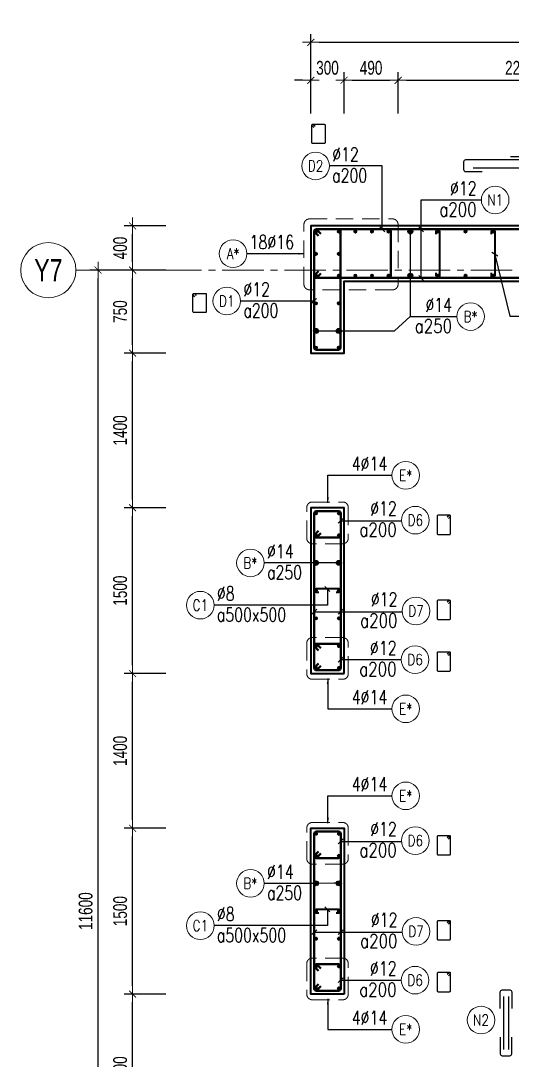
# Model space of a CAD drawing. Header units: millimetres. Extents: x 988833 to 1318015, y -9365 to 47591.
# Drawn here: x 1135475 to 1139925, y 5337 to 14742 of the extents above; entities that cross this region are included whole.
import ezdxf
from ezdxf.enums import TextEntityAlignment as Align

# ---------------------------------------------------------------- set-up
doc = ezdxf.new("R2010")
doc.units = ezdxf.units.MM
doc.header["$MEASUREMENT"] = 0
for name, pattern in [('HIDDEN', [9.525, 6.35, -3.175]), ('HIDDEN2', [4.7625, 3.175, -1.5875]), ('OF_Grid_1$0$CENTER2', [1.125, 0.75, -0.125, 0.125, -0.125])]:
    doc.linetypes.add(name, pattern=pattern)
doc.layers.get('0').update_dxf_attribs({"lineweight": 20})
doc.layers.get('Defpoints').update_dxf_attribs({"color": 151, "lineweight": 9})
doc.layers.add('Hidden', color=9, linetype='HIDDEN')
doc.layers.add('Ligature', color=1, linetype='Continuous')
for name, color, linetype, lineweight in [('KC-LEADER', 153, 'Continuous', 18), ('KC-THEP', 6, 'Continuous', 40), ('NDC_S_DIM', 1, 'Continuous', 15), ('NDC_S_HIDDEN', 8, 'HIDDEN2', 13), ('NDC_S_LEADER', 1, 'Continuous', 15), ('NDC_S_REBAR', 4, 'Continuous', 35), ('NDC_S_STIRRUP', 4, 'Continuous', 40), ('NDC_S_VN TEXT', 7, 'Continuous', 20), ('NDC_S_WALL', 6, 'Continuous', 35), ('OF_Grid_1$0$NDC_S_AXIS', 5, 'OF_Grid_1$0$CENTER2', 13), ('OF_Grid_1$0$NDC_S_SYMBOL', 1, 'Continuous', 15), ('OF_Grid_1$0$NDC_S_TEXT SYMBOL', 7, 'Continuous', 20)]:
    doc.layers.add(name, color=color, linetype=linetype, lineweight=lineweight)
doc.styles.add('NDC_ARIAL', font='arial.ttf', dxfattribs={"width": 0.85})
doc.styles.add('NDC_DIM', font='', dxfattribs={"width": 0.75})
doc.styles.add('NDC_EN TXT', font='romans.shx', dxfattribs={"width": 0.8})
doc.styles.add('OF_Grid_1$0$NDC_ANNO', font='', dxfattribs={"width": 0.8})
doc.styles.get('NDC_DIM').set_extended_font_data('Dotum')
doc.styles.get('OF_Grid_1$0$NDC_ANNO').set_extended_font_data('Dotum')
doc.dimstyles.new('NDC_1-50', dxfattribs={"dimscale": 50, "dimtxt": 2.5, "dimasz": 1, "dimexe": 1.5, "dimexo": 0, "dimgap": 0.8, "dimtad": 1, "dimdec": 0, "dimdsep": 46, "dimtxsty": 'NDC_ARIAL', "dimblk": 'DIMMARK', "dimcen": 49999.938995, "dimdle": 1.5, "dimclrd": 1, "dimclre": 1, "dimclrt": 3, "dimadec": 0, "dimazin": 0, "dimtfac": 1, "dimtdec": 0, "dimtix": 1, "dimtmove": 2, "dimatfit": 3, "dimfxl": 1, "dimarcsym": 0})
doc.dimstyles.new('NDC_dim_30', dxfattribs={"dimscale": 30, "dimtxt": 2.5, "dimasz": 1.5, "dimexe": 1.5, "dimexo": 2.5, "dimgap": 1, "dimtad": 1, "dimdec": 0, "dimzin": 0, "dimdsep": 46, "dimtxsty": 'NDC_DIM', "dimblk": 'DIMMARK', "dimcen": 0.09, "dimdle": 1.2, "dimclrd": 1, "dimclre": 1, "dimclrt": 3, "dimadec": 0, "dimazin": 0, "dimtfac": 1, "dimtdec": 0, "dimtix": 1, "dimtofl": 0, "dimtmove": 0, "dimatfit": 3, "dimfxl": 6, "dimfxlon": 1, "dimtolj": 1, "dimtzin": 0, "dimarcsym": 0})
doc.dimstyles.new('NDC_dim_50', dxfattribs={"dimscale": 50, "dimtxt": 2.5, "dimasz": 1.5, "dimexe": 1.5, "dimexo": 2.5, "dimgap": 1, "dimtad": 1, "dimdec": 0, "dimzin": 0, "dimdsep": 46, "dimtxsty": 'NDC_DIM', "dimblk": 'DIMMARK', "dimcen": 0.09, "dimdle": 1.2, "dimclrd": 1, "dimclre": 1, "dimclrt": 3, "dimadec": 0, "dimazin": 0, "dimtfac": 1, "dimtdec": 0, "dimtix": 1, "dimtofl": 0, "dimtmove": 0, "dimatfit": 3, "dimfxl": 6, "dimfxlon": 1, "dimtolj": 1, "dimtzin": 0, "dimarcsym": 0})

# ---------------------------------------------------------------- blocks, each defined once
blk = doc.blocks.new('THEP')
at = {"layer": 'KC-LEADER', "color": 6}
blk.add_circle((0, 0), 14, dxfattribs=at)
at = {"layer": 'KC-THEP'}
for p, q in [((-14, 0), (14, 0)), ((9.9, 9.9), (-9.9, -9.9)), ((-9.9, 9.9), (9.9, -9.9)), ((0, 14), (0, -14))]:
    blk.add_line(p, q, dxfattribs=at)
blk = doc.blocks.new('A$C7BC65A55')
at = {"layer": 'Ligature'}
for p, q in [((-15.2, 372, 0), (-15.2, 38.5, 0)), ((15.2, 372, 0), (15.2, 38.5, 0))]:
    blk.add_line(p, q, dxfattribs=at)
for points in [[(-36.2, 296.5), (-36.2, 400.9, -0.414214), (-24, 413.1), (24, 413.1, -0.414214), (36.2, 400.9), (36.2, 296.5)], [(-36.2, 116.5), (-36.2, 12.2, 0.414214), (-24, 0), (24, 0, 0.414214), (36.2, 12.2), (36.2, 116.5)]]:
    blk.add_lwpolyline(points, format="xyb", dxfattribs=at)
blk = doc.blocks.new('DIMMARK')
at = {"layer": 'NDC_S_DIM', "color": 1}
blk.add_line((-1.5, 0), (1, 0), dxfattribs=at)
at = {"layer": 'NDC_S_DIM', "color": 2, "const_width": 0.1}
blk.add_lwpolyline([(-0.42, -0.42), (0.42, 0.42)], dxfattribs=at)
blk = doc.blocks.new('*U11')
blk.add_circle((-2.5, 0), 2.5)
at = {"layer": 'NDC_S_VN TEXT', "color": 3, "style": 'NDC_EN TXT', "width": 0.75}
for tag, p in [('DK1', (0.5, 0.85)), ('KC1', (0.5, -2.97))]:
    blk.add_attdef(tag, p, '', height=2.5, dxfattribs=at)
at = {"layer": 'NDC_S_VN TEXT', "color": 7, "style": 'NDC_EN TXT', "width": 0.8}
blk.add_attdef('SH2', text='', height=2, dxfattribs=at).set_placement((-2.5, 0), align=Align.MIDDLE)
blk = doc.blocks.new('*U13')
blk.add_circle((-2.5, 0), 2.5)
at = {"layer": 'NDC_S_VN TEXT', "color": 3, "style": 'NDC_EN TXT', "width": 0.75}
blk.add_attdef('DK1', (0.5, 0.85), '', height=2.5, dxfattribs=at)
at = {"layer": 'NDC_S_VN TEXT', "color": 7, "style": 'NDC_EN TXT', "width": 0.8}
blk.add_attdef('SH2', text='', height=2, dxfattribs=at).set_placement((-2.5, 0), align=Align.MIDDLE)
blk = doc.blocks.new('*U10')
blk.add_circle((2.5, 0), 2.5)
at = {"layer": 'NDC_S_VN TEXT', "color": 3, "style": 'NDC_EN TXT'}
for tag, width, p in [('DK2', 0.75, (-0.85, 0.85)), ('KC2', 0.8, (-0.85, -2.97))]:
    blk.add_attdef(tag, text='', height=2.5, dxfattribs=dict(at, width=width)).set_placement(p, align=Align.RIGHT)
at = {"layer": 'NDC_S_VN TEXT', "color": 7, "style": 'NDC_EN TXT', "width": 0.8}
blk.add_attdef('SH3', text='', height=2, dxfattribs=at).set_placement((2.5, 0), align=Align.MIDDLE)
blk = doc.blocks.new('*U9')
blk.add_circle((2.5, 0), 2.5)
at = {"layer": 'NDC_S_VN TEXT', "color": 3, "style": 'NDC_EN TXT', "width": 0.75}
blk.add_attdef('DK2', text='', height=2.5, dxfattribs=at).set_placement((-0.85, 0.85), align=Align.RIGHT)
at = {"layer": 'NDC_S_VN TEXT', "color": 7, "style": 'NDC_EN TXT', "width": 0.8}
blk.add_attdef('SH3', text='', height=2, dxfattribs=at).set_placement((2.5, 0), align=Align.MIDDLE)
blk = doc.blocks.new('*D782')
at = {"layer": 'Defpoints', "color": 0, "ltscale": 200, "transparency": 16777216}
for p in [(1138402, 14203.4), (1138102, 12885.6), (1138402, 12385.6)]:
    blk.add_point(p, dxfattribs=at)
at = {"layer": 'NDC_S_DIM', "color": 1, "lineweight": -2, "ltscale": 200, "transparency": 16777216}
for p, q in [((1138027, 14203.4), (1137952, 14203.4)), ((1138102, 13903.4), (1138102, 14278.4)), ((1138402, 13903.4), (1138402, 14278.4)), ((1138477, 14203.4), (1138552, 14203.4))]:
    blk.add_line(p, q, dxfattribs=at)
at = {"layer": 'NDC_S_DIM', "color": 1, "lineweight": -2, "ltscale": 200, "transparency": 16777216, "xscale": 75, "yscale": 75, "zscale": 75}
blk.add_blockref('DIMMARK', (1138102, 14203.4), dxfattribs=at)
at = {"layer": 'NDC_S_DIM', "color": 1, "lineweight": -2, "ltscale": 200, "transparency": 16777216, "xscale": 75, "yscale": 75, "zscale": 75, "rotation": 180}
blk.add_blockref('DIMMARK', (1138402, 14203.4), dxfattribs=at)
at = {"layer": 'NDC_S_DIM', "color": 3, "ltscale": 200, "transparency": 16777216, "insert": (1138252, 14315.9), "char_height": 125, "attachment_point": 5, "style": 'NDC_DIM'}
blk.add_mtext('\\A1;300', dxfattribs=at)
blk = doc.blocks.new('*D783')
at = {"layer": 'Defpoints', "color": 0, "ltscale": 200, "transparency": 16777216}
for p in [(1138891.9, 14203.4), (1138402, 12385.6), (1138891.9, 12199.5)]:
    blk.add_point(p, dxfattribs=at)
at = {"layer": 'NDC_S_DIM', "color": 1, "lineweight": -2, "ltscale": 200, "transparency": 16777216}
for p, q in [((1138402, 13903.4), (1138402, 14278.4)), ((1138477, 14203.4), (1138816.9, 14203.4)), ((1138891.9, 13903.4), (1138891.9, 14278.4))]:
    blk.add_line(p, q, dxfattribs=at)
at = {"layer": 'NDC_S_DIM', "color": 1, "lineweight": -2, "ltscale": 200, "transparency": 16777216, "xscale": 75, "yscale": 75, "zscale": 75, "rotation": 180}
blk.add_blockref('DIMMARK', (1138402, 14203.4), dxfattribs=at)
at = {"layer": 'NDC_S_DIM', "color": 1, "lineweight": -2, "ltscale": 200, "transparency": 16777216, "xscale": 75, "yscale": 75, "zscale": 75}
blk.add_blockref('DIMMARK', (1138891.9, 14203.4), dxfattribs=at)
at = {"layer": 'NDC_S_DIM', "color": 3, "ltscale": 200, "transparency": 16777216, "insert": (1138646.9, 14315.9), "char_height": 125, "attachment_point": 5, "style": 'NDC_DIM'}
blk.add_mtext('\\A1;490', dxfattribs=at)
blk = doc.blocks.new('*D784')
at = {"layer": 'Defpoints', "color": 0, "ltscale": 200, "transparency": 16777216}
for p in [(1141102, 14203.4), (1141102, 12385.6), (1138891.9, 12199.5)]:
    blk.add_point(p, dxfattribs=at)
at = {"layer": 'NDC_S_DIM', "color": 1, "lineweight": -2, "ltscale": 200, "transparency": 16777216}
for p, q in [((1138891.9, 13903.4), (1138891.9, 14278.4)), ((1138966.9, 14203.4), (1141027, 14203.4)), ((1141102, 13903.4), (1141102, 14278.4))]:
    blk.add_line(p, q, dxfattribs=at)
at = {"layer": 'NDC_S_DIM', "color": 1, "lineweight": -2, "ltscale": 200, "transparency": 16777216, "xscale": 75, "yscale": 75, "zscale": 75, "rotation": 180}
blk.add_blockref('DIMMARK', (1138891.9, 14203.4), dxfattribs=at)
at = {"layer": 'NDC_S_DIM', "color": 1, "lineweight": -2, "ltscale": 200, "transparency": 16777216, "xscale": 75, "yscale": 75, "zscale": 75}
blk.add_blockref('DIMMARK', (1141102, 14203.4), dxfattribs=at)
at = {"layer": 'NDC_S_DIM', "color": 3, "ltscale": 200, "transparency": 16777216, "insert": (1139996.9, 14315.9), "char_height": 125, "attachment_point": 5, "style": 'NDC_DIM'}
blk.add_mtext('\\A1;2210', dxfattribs=at)
blk = doc.blocks.new('*D798')
at = {"layer": 'Defpoints', "color": 0, "ltscale": 200, "transparency": 16777216}
for p in [(1145201.8, 14547.4), (1145201.8, 13839.7), (1138102, 13744.4)]:
    blk.add_point(p, dxfattribs=at)
at = {"layer": 'NDC_S_DIM', "color": 1, "lineweight": -2, "ltscale": 200, "transparency": 16777216}
for p, q in [((1138102, 14247.4), (1138102, 14622.4)), ((1145201.8, 14247.4), (1145201.8, 14622.4)), ((1138177, 14547.4), (1145126.8, 14547.4))]:
    blk.add_line(p, q, dxfattribs=at)
at = {"layer": 'NDC_S_DIM', "color": 1, "lineweight": -2, "ltscale": 200, "transparency": 16777216, "xscale": 75, "yscale": 75, "zscale": 75, "rotation": 180}
blk.add_blockref('DIMMARK', (1138102, 14547.4), dxfattribs=at)
at = {"layer": 'NDC_S_DIM', "color": 1, "lineweight": -2, "ltscale": 200, "transparency": 16777216, "xscale": 75, "yscale": 75, "zscale": 75}
blk.add_blockref('DIMMARK', (1145201.8, 14547.4), dxfattribs=at)
at = {"layer": 'NDC_S_DIM', "color": 3, "ltscale": 200, "transparency": 16777216, "insert": (1141651.9, 14659.9), "char_height": 125, "attachment_point": 5, "style": 'NDC_DIM'}
blk.add_mtext('\\A1;7100', dxfattribs=at)
blk = doc.blocks.new('*U55')
at = {"layer": 'OF_Grid_1$0$NDC_S_SYMBOL'}
blk.add_line((5, 0), (9, 0), dxfattribs=at)
blk.add_circle((0, 0), 5, dxfattribs=at)
at = {"layer": 'OF_Grid_1$0$NDC_S_TEXT SYMBOL', "color": 7, "style": 'OF_Grid_1$0$NDC_ANNO', "width": 0.8}
blk.add_attdef('GRID', text='', height=4, rotation=270, dxfattribs=at).set_placement((0, 0), align=Align.MIDDLE)
blk = doc.blocks.new('*D799')
at = {"layer": 'Defpoints', "color": 0, "ltscale": 200, "transparency": 16777216}
for p in [(1136487.4, 12885.6), (1138102, 12885.6), (1138402, 12485.6)]:
    blk.add_point(p, dxfattribs=at)
at = {"layer": 'NDC_S_DIM', "color": 1, "lineweight": -2, "ltscale": 200, "transparency": 16777216}
for p, q in [((1136787.4, 12885.6), (1136412.4, 12885.6)), ((1136487.4, 12560.6), (1136487.4, 12810.6)), ((1136787.4, 12485.6), (1136412.4, 12485.6))]:
    blk.add_line(p, q, dxfattribs=at)
at = {"layer": 'NDC_S_DIM', "color": 1, "lineweight": -2, "ltscale": 200, "transparency": 16777216, "xscale": 75, "yscale": 75, "zscale": 75}
for p, rotation in [((1136487.4, 12885.6), 90), ((1136487.4, 12485.6), 270)]:
    blk.add_blockref('DIMMARK', p, dxfattribs=dict(at, rotation=rotation))
at = {"layer": 'NDC_S_DIM', "color": 3, "ltscale": 200, "transparency": 16777216, "insert": (1136374.9, 12685.6), "char_height": 125, "attachment_point": 5, "rotation": 90, "style": 'NDC_DIM'}
blk.add_mtext('\\A1;400', dxfattribs=at)
blk = doc.blocks.new('*D801')
at = {"layer": 'Defpoints', "color": 0, "ltscale": 200, "transparency": 16777216}
for p in [(1136174.8, 12485.6), (1138215.9, 12485.6), (1138216, 885.9)]:
    blk.add_point(p, dxfattribs=at)
at = {"layer": 'NDC_S_DIM', "color": 1, "lineweight": -2, "ltscale": 200, "transparency": 16777216}
for p, q in [((1136474.8, 12485.6), (1136099.8, 12485.6)), ((1136174.8, 960.9), (1136174.8, 12410.6)), ((1136474.8, 885.9), (1136099.8, 885.9))]:
    blk.add_line(p, q, dxfattribs=at)
at = {"layer": 'NDC_S_DIM', "color": 1, "lineweight": -2, "ltscale": 200, "transparency": 16777216, "xscale": 75, "yscale": 75, "zscale": 75}
for p, rotation in [((1136174.8, 12485.6), 90), ((1136174.8, 885.9), 270)]:
    blk.add_blockref('DIMMARK', p, dxfattribs=dict(at, rotation=rotation))
at = {"layer": 'NDC_S_DIM', "color": 3, "ltscale": 200, "transparency": 16777216, "insert": (1136062.3, 6685.7), "char_height": 125, "attachment_point": 5, "rotation": 90, "style": 'NDC_DIM'}
blk.add_mtext('\\A1;11600', dxfattribs=at)
blk = doc.blocks.new('*D825')
at = {"layer": 'Defpoints', "color": 0, "ltscale": 200, "transparency": 16777216}
for p in [(1136487.4, 5935.6), (1138252, 5935.6), (1138252, 4535.6)]:
    blk.add_point(p, dxfattribs=at)
at = {"layer": 'NDC_S_DIM', "color": 1, "lineweight": -2, "ltscale": 200, "transparency": 16777216}
for p, q in [((1136787.4, 5935.6), (1136412.4, 5935.6)), ((1136487.4, 4610.6), (1136487.4, 5860.6)), ((1136787.4, 4535.6), (1136412.4, 4535.6))]:
    blk.add_line(p, q, dxfattribs=at)
at = {"layer": 'NDC_S_DIM', "color": 1, "lineweight": -2, "ltscale": 200, "transparency": 16777216, "xscale": 75, "yscale": 75, "zscale": 75}
for p, rotation in [((1136487.4, 5935.6), 90), ((1136487.4, 4535.6), 270)]:
    blk.add_blockref('DIMMARK', p, dxfattribs=dict(at, rotation=rotation))
at = {"layer": 'NDC_S_DIM', "color": 3, "ltscale": 200, "transparency": 16777216, "insert": (1136374.9, 5235.6), "char_height": 125, "attachment_point": 5, "rotation": 90, "style": 'NDC_DIM'}
blk.add_mtext('\\A1;1400', dxfattribs=at)
blk = doc.blocks.new('*D826')
at = {"layer": 'Defpoints', "color": 0, "ltscale": 200, "transparency": 16777216}
for p in [(1136487.4, 7435.6), (1138252, 7435.6), (1138252, 5935.6)]:
    blk.add_point(p, dxfattribs=at)
at = {"layer": 'NDC_S_DIM', "color": 1, "lineweight": -2, "ltscale": 200, "transparency": 16777216}
for p, q in [((1136787.4, 7435.6), (1136412.4, 7435.6)), ((1136487.4, 6010.6), (1136487.4, 7360.6)), ((1136787.4, 5935.6), (1136412.4, 5935.6))]:
    blk.add_line(p, q, dxfattribs=at)
at = {"layer": 'NDC_S_DIM', "color": 1, "lineweight": -2, "ltscale": 200, "transparency": 16777216, "xscale": 75, "yscale": 75, "zscale": 75}
for p, rotation in [((1136487.4, 7435.6), 90), ((1136487.4, 5935.6), 270)]:
    blk.add_blockref('DIMMARK', p, dxfattribs=dict(at, rotation=rotation))
at = {"layer": 'NDC_S_DIM', "color": 3, "ltscale": 200, "transparency": 16777216, "insert": (1136374.9, 6685.6), "char_height": 125, "attachment_point": 5, "rotation": 90, "style": 'NDC_DIM'}
blk.add_mtext('\\A1;1500', dxfattribs=at)
blk = doc.blocks.new('*D827')
at = {"layer": 'Defpoints', "color": 0, "ltscale": 200, "transparency": 16777216}
for p in [(1136487.4, 8835.6), (1138252, 8835.6), (1138252, 7435.6)]:
    blk.add_point(p, dxfattribs=at)
at = {"layer": 'NDC_S_DIM', "color": 1, "lineweight": -2, "ltscale": 200, "transparency": 16777216}
for p, q in [((1136787.4, 8835.6), (1136412.4, 8835.6)), ((1136487.4, 7510.6), (1136487.4, 8760.6)), ((1136787.4, 7435.6), (1136412.4, 7435.6))]:
    blk.add_line(p, q, dxfattribs=at)
at = {"layer": 'NDC_S_DIM', "color": 1, "lineweight": -2, "ltscale": 200, "transparency": 16777216, "xscale": 75, "yscale": 75, "zscale": 75}
for p, rotation in [((1136487.4, 8835.6), 90), ((1136487.4, 7435.6), 270)]:
    blk.add_blockref('DIMMARK', p, dxfattribs=dict(at, rotation=rotation))
at = {"layer": 'NDC_S_DIM', "color": 3, "ltscale": 200, "transparency": 16777216, "insert": (1136374.9, 8135.6), "char_height": 125, "attachment_point": 5, "rotation": 90, "style": 'NDC_DIM'}
blk.add_mtext('\\A1;1400', dxfattribs=at)
blk = doc.blocks.new('*D828')
at = {"layer": 'Defpoints', "color": 0, "ltscale": 200, "transparency": 16777216}
for p in [(1136487.4, 10335.6), (1138252, 10335.6), (1138252, 8835.6)]:
    blk.add_point(p, dxfattribs=at)
at = {"layer": 'NDC_S_DIM', "color": 1, "lineweight": -2, "ltscale": 200, "transparency": 16777216}
for p, q in [((1136787.4, 10335.6), (1136412.4, 10335.6)), ((1136487.4, 8910.6), (1136487.4, 10260.6)), ((1136787.4, 8835.6), (1136412.4, 8835.6))]:
    blk.add_line(p, q, dxfattribs=at)
at = {"layer": 'NDC_S_DIM', "color": 1, "lineweight": -2, "ltscale": 200, "transparency": 16777216, "xscale": 75, "yscale": 75, "zscale": 75}
for p, rotation in [((1136487.4, 10335.6), 90), ((1136487.4, 8835.6), 270)]:
    blk.add_blockref('DIMMARK', p, dxfattribs=dict(at, rotation=rotation))
at = {"layer": 'NDC_S_DIM', "color": 3, "ltscale": 200, "transparency": 16777216, "insert": (1136374.9, 9585.6), "char_height": 125, "attachment_point": 5, "rotation": 90, "style": 'NDC_DIM'}
blk.add_mtext('\\A1;1500', dxfattribs=at)
blk = doc.blocks.new('*D829')
at = {"layer": 'Defpoints', "color": 0, "ltscale": 200, "transparency": 16777216}
for p in [(1136487.4, 11735.6), (1138252, 11735.6), (1138252, 10335.6)]:
    blk.add_point(p, dxfattribs=at)
at = {"layer": 'NDC_S_DIM', "color": 1, "lineweight": -2, "ltscale": 200, "transparency": 16777216}
for p, q in [((1136787.4, 11735.6), (1136412.4, 11735.6)), ((1136487.4, 10410.6), (1136487.4, 11660.6)), ((1136787.4, 10335.6), (1136412.4, 10335.6))]:
    blk.add_line(p, q, dxfattribs=at)
at = {"layer": 'NDC_S_DIM', "color": 1, "lineweight": -2, "ltscale": 200, "transparency": 16777216, "xscale": 75, "yscale": 75, "zscale": 75}
for p, rotation in [((1136487.4, 11735.6), 90), ((1136487.4, 10335.6), 270)]:
    blk.add_blockref('DIMMARK', p, dxfattribs=dict(at, rotation=rotation))
at = {"layer": 'NDC_S_DIM', "color": 3, "ltscale": 200, "transparency": 16777216, "insert": (1136374.9, 11035.6), "char_height": 125, "attachment_point": 5, "rotation": 90, "style": 'NDC_DIM'}
blk.add_mtext('\\A1;1400', dxfattribs=at)
blk = doc.blocks.new('*D830')
at = {"layer": 'Defpoints', "color": 0, "ltscale": 200, "transparency": 16777216}
for p in [(1136487.4, 12485.6), (1138215.9, 12485.6), (1138252, 11735.6)]:
    blk.add_point(p, dxfattribs=at)
at = {"layer": 'NDC_S_DIM', "color": 1, "lineweight": -2, "ltscale": 200, "transparency": 16777216}
for p, q in [((1136787.4, 12485.6), (1136412.4, 12485.6)), ((1136487.4, 11810.6), (1136487.4, 12410.6)), ((1136787.4, 11735.6), (1136412.4, 11735.6))]:
    blk.add_line(p, q, dxfattribs=at)
at = {"layer": 'NDC_S_DIM', "color": 1, "lineweight": -2, "ltscale": 200, "transparency": 16777216, "xscale": 75, "yscale": 75, "zscale": 75}
for p, rotation in [((1136487.4, 12485.6), 90), ((1136487.4, 11735.6), 270)]:
    blk.add_blockref('DIMMARK', p, dxfattribs=dict(at, rotation=rotation))
at = {"layer": 'NDC_S_DIM', "color": 3, "ltscale": 200, "transparency": 16777216, "insert": (1136374.9, 12110.6), "char_height": 125, "attachment_point": 5, "rotation": 90, "style": 'NDC_DIM'}
blk.add_mtext('\\A1;750', dxfattribs=at)

msp = doc.modelspace()

# ---------------------------------------------------------------- linework, layer by layer
msp.add_circle((1139642.9, 5700), 125)
at = {"layer": 'Ligature'}
for points in [[(1138128, 13775.5), (1138112, 13791.4, -0.668179), (1138117.8, 13805.4), (1138222.4, 13805.4, -0.414214), (1138230.6, 13797.2), (1138230.6, 13640.1, -0.414214), (1138222.4, 13631.9), (1138117.8, 13631.9, -0.414214), (1138109.7, 13640.1), (1138109.7, 13797.2, -0.668179), (1138123.6, 13803), (1138139.6, 13787)], [(1137052.4, 12245.4), (1137036.4, 12261.4, -0.668179), (1137042.2, 12275.3), (1137146.8, 12275.3, -0.414214), (1137155, 12267.1), (1137155, 12110, -0.414214), (1137146.8, 12101.9), (1137042.2, 12101.9, -0.414214), (1137034, 12110), (1137034, 12267.1, -0.668179), (1137047.9, 12272.9), (1137063.9, 12257)], [(1139348.1, 10237.8), (1139364, 10253.8, 0.668179), (1139358.3, 10267.7), (1139253.6, 10267.7, 0.414214), (1139245.5, 10259.6), (1139245.5, 10102.4, 0.414214), (1139253.6, 10094.3), (1139358.3, 10094.3, 0.414214), (1139366.4, 10102.4), (1139366.4, 10259.6, 0.668179), (1139352.5, 10265.3), (1139336.5, 10249.4)], [(1139348, 9468.7), (1139364, 9484.6, 0.668179), (1139358.2, 9498.6), (1139253.6, 9498.6, 0.414214), (1139245.4, 9490.4), (1139245.4, 9333.3, 0.414214), (1139253.6, 9325.1), (1139358.2, 9325.1, 0.414214), (1139366.4, 9333.3), (1139366.4, 9490.4, 0.668179), (1139352.5, 9496.2), (1139336.5, 9480.2)], [(1139348, 9000.1), (1139364, 9016.1, 0.668179), (1139358.2, 9030), (1139253.6, 9030, 0.414214), (1139245.4, 9021.8), (1139245.4, 8864.7, 0.414214), (1139253.6, 8856.6), (1139358.2, 8856.6, 0.414214), (1139366.4, 8864.7), (1139366.4, 9021.8, 0.668179), (1139352.5, 9027.6), (1139336.5, 9011.6)], [(1139348.1, 7337.8), (1139364, 7353.8, 0.668179), (1139358.3, 7367.7), (1139253.6, 7367.7, 0.414214), (1139245.5, 7359.6), (1139245.5, 7202.4, 0.414214), (1139253.6, 7194.3), (1139358.3, 7194.3, 0.414214), (1139366.4, 7202.4), (1139366.4, 7359.6, 0.668179), (1139352.5, 7365.3), (1139336.5, 7349.4)], [(1139348, 6568.7), (1139364, 6584.6, 0.668179), (1139358.2, 6598.6), (1139253.6, 6598.6, 0.414214), (1139245.4, 6590.4), (1139245.4, 6433.3, 0.414214), (1139253.6, 6425.1), (1139358.2, 6425.1, 0.414214), (1139366.4, 6433.3), (1139366.4, 6590.4, 0.668179), (1139352.5, 6596.2), (1139336.5, 6580.2)], [(1139348, 6100.1), (1139364, 6116.1, 0.668179), (1139358.2, 6130), (1139253.6, 6130, 0.414214), (1139245.4, 6121.8), (1139245.4, 5964.7, 0.414214), (1139253.6, 5956.6), (1139358.2, 5956.6, 0.414214), (1139366.4, 5964.7), (1139366.4, 6121.8, 0.668179), (1139352.5, 6127.6), (1139336.5, 6111.6)]]:
    msp.add_lwpolyline(points, format="xyb", dxfattribs=at)
at = {"layer": 'Ligature', "elevation": 0}
for points in [[(1140013.8, 13482.5), (1139502.1, 13482.5, 0.414214), (1139484.5, 13464.9), (1139484.5, 13395.7, 0.414214), (1139502.1, 13378.1), (1139652.3, 13378.1)], [(1139910.2, 13512.5), (1140060.4, 13512.5, -0.414214), (1140078, 13494.9), (1140078, 13425.8, -0.414214), (1140060.4, 13408.2), (1139572.2, 13408.2)]]:
    msp.add_lwpolyline(points, format="xyb", dxfattribs=at)
at = {"layer": 'NDC_S_HIDDEN', "ltscale": 50}
for points in [[(1138088.9, 12949), (1138841.1, 12949, -0.414214), (1138891.1, 12899), (1138891.1, 12357.7, -0.414214), (1138841.1, 12307.7), (1138088.9, 12307.7, -0.414214), (1138038.9, 12357.7), (1138038.9, 12899, -0.414214)], [(1138114.4, 10387.7), (1138390.2, 10387.7, -0.414214), (1138440.2, 10337.7), (1138440.2, 10060.1, -0.414214), (1138390.2, 10010.1), (1138114.4, 10010.1, -0.414214), (1138064.4, 10060.1), (1138064.4, 10337.7, -0.414214)], [(1138114.4, 8783.5), (1138390.2, 8783.5, 0.414214), (1138440.2, 8833.5), (1138440.2, 9111.1, 0.414214), (1138390.2, 9161.1), (1138114.4, 9161.1, 0.414214), (1138064.4, 9111.1), (1138064.4, 8833.5, 0.414214)], [(1138114.4, 7487.7), (1138390.2, 7487.7, -0.414214), (1138440.2, 7437.7), (1138440.2, 7160.1, -0.414214), (1138390.2, 7110.1), (1138114.4, 7110.1, -0.414214), (1138064.4, 7160.1), (1138064.4, 7437.7, -0.414214)], [(1138114.4, 5883.5), (1138390.2, 5883.5, 0.414214), (1138440.2, 5933.5), (1138440.2, 6211.1, 0.414214), (1138390.2, 6261.1), (1138114.4, 6261.1, 0.414214), (1138064.4, 6211.1), (1138064.4, 5933.5, 0.414214)]]:
    msp.add_lwpolyline(points, format="xyb", close=True, dxfattribs=at)
at = {"layer": 'NDC_S_REBAR'}
for points in [[(1139236.9, 12810.6), (1139236.9, 12835.6, -1), (1139266.9, 12835.6), (1139266.9, 12435.6, -1), (1139236.9, 12435.6), (1139236.9, 12460.6)], [(1139736.9, 12810.6), (1139736.9, 12835.6, -1), (1139766.9, 12835.6), (1139766.9, 12435.6, -1), (1139736.9, 12435.6), (1139736.9, 12460.6)], [(1138330.5, 9570.6), (1138355.5, 9570.6, 1), (1138355.5, 9600.6), (1138148.5, 9600.6, 1), (1138148.5, 9570.6), (1138173.5, 9570.6)], [(1138330.5, 6670.6), (1138355.5, 6670.6, 1), (1138355.5, 6700.6), (1138148.5, 6700.6, 1), (1138148.5, 6670.6), (1138173.5, 6670.6)]]:
    msp.add_lwpolyline(points, format="xyb", dxfattribs=at)
at = {"layer": 'NDC_S_STIRRUP'}
for points in [[(1142908.9, 12455.6), (1142948.9, 12415.6, 0.414214), (1142968.9, 12435.6), (1142968.9, 12835.6, 0.414214), (1142948.9, 12855.6), (1138151.2, 12855.6, 0.414214), (1138131.2, 12835.6), (1138131.2, 12435.6, 0.414214), (1138151.2, 12415.6), (1142948.9, 12415.6, 0.414214), (1142968.9, 12435.6), (1142928.9, 12475.6)], [(1138191.2, 12455.6), (1138151.2, 12415.6, -0.414214), (1138131.2, 12435.6), (1138131.2, 12835.6, -0.414214), (1138151.2, 12855.6), (1138804.7, 12855.6, -0.414214), (1138824.7, 12835.6), (1138824.7, 12435.6, -0.414214), (1138804.7, 12415.6), (1138151.2, 12415.6, -0.414214), (1138131.2, 12435.6), (1138171.2, 12475.6)], [(1138171.2, 12795.6), (1138131.2, 12835.6, -0.414214), (1138151.2, 12855.6), (1138351.2, 12855.6, -0.414214), (1138371.2, 12835.6), (1138371.2, 11785.6, -0.414214), (1138351.2, 11765.6), (1138151.2, 11765.6, -0.414214), (1138131.2, 11785.6), (1138131.2, 12835.6, -0.414214), (1138151.2, 12855.6), (1138191.2, 12815.6)], [(1138172, 8925.6), (1138132, 8885.6, 0.414214), (1138152, 8865.6), (1138352, 8865.6, 0.414214), (1138372, 8885.6), (1138372, 10285.6, 0.414214), (1138352, 10305.6), (1138152, 10305.6, 0.414214), (1138132, 10285.6), (1138132, 8885.6, 0.414214), (1138152, 8865.6), (1138192, 8905.6)], [(1138172, 10126.1), (1138132, 10086.1, 0.414214), (1138152, 10066.1), (1138352, 10066.1, 0.414214), (1138372, 10086.1), (1138372, 10285.6, 0.414214), (1138352, 10305.6), (1138152, 10305.6, 0.414214), (1138132, 10285.6), (1138132, 10086.1, 0.414214), (1138152, 10066.1), (1138192, 10106.1)], [(1138172, 9045.1), (1138132, 9085.1, -0.414214), (1138152, 9105.1), (1138352, 9105.1, -0.414214), (1138372, 9085.1), (1138372, 8885.6, -0.414214), (1138352, 8865.6), (1138152, 8865.6, -0.414214), (1138132, 8885.6), (1138132, 9085.1, -0.414214), (1138152, 9105.1), (1138192, 9065.1)], [(1138172, 6025.6), (1138132, 5985.6, 0.414214), (1138152, 5965.6), (1138352, 5965.6, 0.414214), (1138372, 5985.6), (1138372, 7385.6, 0.414214), (1138352, 7405.6), (1138152, 7405.6, 0.414214), (1138132, 7385.6), (1138132, 5985.6, 0.414214), (1138152, 5965.6), (1138192, 6005.6)], [(1138172, 7226.1), (1138132, 7186.1, 0.414214), (1138152, 7166.1), (1138352, 7166.1, 0.414214), (1138372, 7186.1), (1138372, 7385.6, 0.414214), (1138352, 7405.6), (1138152, 7405.6, 0.414214), (1138132, 7385.6), (1138132, 7186.1, 0.414214), (1138152, 7166.1), (1138192, 7206.1)], [(1138172, 6145.1), (1138132, 6185.1, -0.414214), (1138152, 6205.1), (1138352, 6205.1, -0.414214), (1138372, 6185.1), (1138372, 5985.6, -0.414214), (1138352, 5965.6), (1138152, 5965.6, -0.414214), (1138132, 5985.6), (1138132, 6185.1, -0.414214), (1138152, 6205.1), (1138192, 6165.1)]]:
    msp.add_lwpolyline(points, format="xyb", dxfattribs=at)
at = {"layer": 'NDC_S_WALL'}
for points in [[(1144502, 3485.6), (1144502, 12885.6), (1144102, 12885.6), (1144102, 12385.6), (1144202, 12385.6), (1144202, 10185.6), (1141402, 10185.6), (1141402, 12385.6), (1142999.7, 12385.6), (1142999.7, 12885.6), (1138102, 12885.6), (1138102, 11735.6), (1138402, 11735.6), (1138402, 12385.6), (1141102, 12385.6), (1141102, 985.6)], [(1138402, 8835.6), (1138402, 10335.6), (1138402, 10335.6), (1138102, 10335.6), (1138102, 8835.6), (1138402, 8835.6)], [(1138402, 5935.6), (1138102, 5935.6), (1138102, 7435.6), (1138102, 7435.6), (1138402, 7435.6), (1138402, 7435.6), (1138402, 5935.6)]]:
    msp.add_lwpolyline(points, dxfattribs=at)
at = {"layer": 'OF_Grid_1$0$NDC_S_AXIS', "ltscale": 500}
msp.add_line((1136174.8, 12485.6), (1152025.2, 12485.6), dxfattribs=at)

# ---------------------------------------------------------------- block references
at = {"layer": 'Hidden', "xscale": 1.44, "yscale": 1.44, "zscale": 1.44}
msp.add_blockref('A$C7BC65A55', (1139868, 5377.7, 0), dxfattribs=at)
at = {"layer": 'KC-THEP'}
for p, rotation in [((1138147.7, 12835.6), 189.6685644363809), ((1138354.7, 12632.9), 9.66856443638095), ((1138354.7, 12435.6), 9.66856443638095), ((1138504.7, 12435.6), 9.66856443638095), ((1138654.7, 12435.6), 9.66856443638095), ((1138804.7, 12435.6), 9.66856443638095), ((1139001.9, 12435.6), 9.66856443638095), ((1139251.9, 12435.6), 9.66856443638095), ((1139501.9, 12435.6), 9.66856443638095), ((1139751.9, 12435.6), 9.66856443638095), ((1138354.7, 12185.6), 9.66856443638095), ((1138354.7, 11935.6), 9.66856443638095), ((1138354.7, 11784.3), 9.66856443638095), ((1138148.5, 10285.6), 189.6685644363809), ((1138355.5, 10085.6), 9.668564436380926), ((1138148.5, 9835.6), 189.6685644363809), ((1138148.5, 9585.6), 189.6685644363809), ((1138148.5, 9335.6), 189.6685644363809), ((1138148.5, 9085.6), 189.6685644363809), ((1138355.5, 8885.6), 9.668564436380946), ((1138148.5, 7385.6), 189.6685644363809), ((1138355.5, 7185.6), 9.668564436380926), ((1138148.5, 6935.6), 189.6685644363809), ((1138148.5, 6685.6), 189.6685644363809), ((1138148.5, 6435.6), 189.6685644363809), ((1138148.5, 6185.6), 189.6685644363809), ((1138355.5, 5985.6), 9.668564436380946)]:
    msp.add_blockref('THEP', p, dxfattribs=dict(at, rotation=rotation))
at = {"layer": 'KC-THEP', "xscale": -1}
for p, rotation in [((1138354.7, 12835.6), 170.331435563619), ((1138504.7, 12835.6), 170.331435563619), ((1138654.7, 12835.6), 170.331435563619), ((1138804.7, 12835.6), 170.331435563619), ((1139001.9, 12835.6), 170.331435563619), ((1139251.9, 12835.6), 170.331435563619), ((1139501.9, 12835.6), 170.331435563619), ((1139751.9, 12835.6), 170.331435563619), ((1138147.7, 12632.9), 350.3314355636191), ((1138147.7, 12435.6), 350.3314355636191), ((1138147.7, 12185.6), 350.3314355636191), ((1138147.7, 11935.6), 350.3314355636191), ((1138147.7, 11784.3), 350.3314355636191), ((1138355.5, 10285.6), 170.331435563619), ((1138148.5, 10085.6), 350.3314355636191), ((1138355.5, 9835.6), 170.331435563619), ((1138355.5, 9585.6), 170.331435563619), ((1138355.5, 9335.6), 170.331435563619), ((1138355.5, 9085.6), 170.331435563619), ((1138148.5, 8885.6), 350.3314355636191), ((1138355.5, 7385.6), 170.331435563619), ((1138148.5, 7185.6), 350.3314355636191), ((1138355.5, 6935.6), 170.331435563619), ((1138355.5, 6685.6), 170.331435563619), ((1138355.5, 6435.6), 170.331435563619), ((1138355.5, 6185.6), 170.331435563619), ((1138148.5, 5985.6), 350.3314355636191)]:
    msp.add_blockref('THEP', p, dxfattribs=dict(at, rotation=rotation))
at = {"layer": 'NDC_S_VN TEXT', "xscale": 50, "yscale": 50, "zscale": 50}
for name, p, values in [('*U11', (1138269.3, 13428.8), {'SH2': 'D2', 'DK1': '%%C12', 'KC1': 'a200'}), ('*U10', (1139645.2, 13120.9), {'SH3': 'N1', 'DK2': '%%C12', 'KC2': 'a200'}), ('*U13', (1137522.2, 12634.5), {'SH2': 'A*', 'DK1': '18%%C16'}), ('*U11', (1137465.3, 12206.4), {'SH2': 'D1', 'DK1': '%%C12', 'KC1': 'a200'}), ('*U10', (1139422.5, 12065.9), {'SH3': 'B*', 'DK2': '%%C14', 'KC2': 'a250'}), ('*U9', (1138835.9, 10629.1), {'SH3': 'E*', 'DK2': '4%%C14'}), ('*U10', (1138922.2, 10223.5), {'SH3': 'D6', 'DK2': '%%c12', 'KC2': 'a200'}), ('*U11', (1137679.6, 9836.8), {'SH2': 'B*', 'DK1': '%%C14', 'KC1': 'a250'}), ('*U11', (1137225.6, 9454.3), {'SH2': 'C1', 'DK1': '%%c8', 'KC1': 'a500x500'}), ('*U10', (1138928.7, 9401.8), {'SH3': 'D7', 'DK2': '%%c12', 'KC2': 'a200'}), ('*U10', (1138920.3, 8961.1), {'SH3': 'D6', 'DK2': '%%c12', 'KC2': 'a200'}), ('*U9', (1138835.9, 8516.1), {'SH3': 'E*', 'DK2': '4%%C14'}), ('*U9', (1138835.9, 7729.1), {'SH3': 'E*', 'DK2': '4%%C14'}), ('*U10', (1138922.2, 7323.5), {'SH3': 'D6', 'DK2': '%%c12', 'KC2': 'a200'}), ('*U11', (1137679.6, 6936.8), {'SH2': 'B*', 'DK1': '%%C14', 'KC1': 'a250'}), ('*U11', (1137225.6, 6554.3), {'SH2': 'C1', 'DK1': '%%c8', 'KC1': 'a500x500'}), ('*U10', (1138928.7, 6501.8), {'SH3': 'D7', 'DK2': '%%c12', 'KC2': 'a200'}), ('*U10', (1138920.3, 6061.1), {'SH3': 'D6', 'DK2': '%%c12', 'KC2': 'a200'}), ('*U9', (1138835.9, 5616.1), {'SH3': 'E*', 'DK2': '4%%C14'})]:
    msp.add_blockref(name, p, dxfattribs=at).add_auto_attribs(values)
at = {"layer": 'OF_Grid_1$0$NDC_S_AXIS'}
ref = msp.add_blockref('*U55', (1135724.8, 12485.6), dxfattribs=dict(at, xscale=50, yscale=50, zscale=50))
ref.add_attrib('GRID', 'Y7', dxfattribs={"layer": 'OF_Grid_1$0$NDC_S_TEXT SYMBOL', "color": 7, "height": 200, "style": 'OF_Grid_1$0$NDC_ANNO', "width": 0.8}).set_placement((1135724.8, 12485.6), align=Align.MIDDLE)

# ---------------------------------------------------------------- texts
at = {"layer": 'NDC_S_VN TEXT', "color": 7, "style": 'NDC_EN TXT', "width": 0.8}
msp.add_attdef('N2', text='3', height=100, dxfattribs=at).set_placement((1139642.9, 5700), align=Align.MIDDLE)

# ---------------------------------------------------------------- dimensions: what is measured, and where the dimension line sits
at = {"layer": 'NDC_S_DIM', "ltscale": 200}
for base, p1, p2, picture, middle in [((1145201.8, 14547.4), (1138102, 13744.4), (1145201.8, 13839.7), '*D798', (1141651.9, 14659.9)), ((1138402, 14203.4), (1138102, 12885.6), (1138402, 12385.6), '*D782', (1138252, 14315.9)), ((1138891.9, 14203.4), (1138402, 12385.6), (1138891.9, 12199.5), '*D783', (1138646.9, 14315.9)), ((1141102, 14203.4), (1138891.9, 12199.5), (1141102, 12385.6), '*D784', (1139996.9, 14315.9))]:
    dim = msp.add_linear_dim(base=base, p1=p1, p2=p2, dimstyle='NDC_dim_50', override={"dimtmove": 1}, dxfattribs=at)
    dim.commit()
    dim.dimension.update_dxf_attribs({"geometry": picture, "text_midpoint": middle})
dim = msp.add_linear_dim(base=(1136487.4, 12885.6), p1=(1138402, 12485.6), p2=(1138102, 12885.6), angle=90, dimstyle='NDC_dim_50', override={"dimtmove": 1}, dxfattribs=at)
dim.commit()
dim.dimension.update_dxf_attribs({"geometry": '*D799', "text_midpoint": (1136487.4, 12685.6), "dimtype": 160})
for base, p1, p2, picture, middle in [((1136174.8, 12485.6), (1138216, 885.9), (1138215.9, 12485.6), '*D801', (1136062.3, 6685.7)), ((1136487.4, 12485.6), (1138252, 11735.6), (1138215.9, 12485.6), '*D830', (1136374.9, 12110.6)), ((1136487.4, 11735.6), (1138252, 10335.6), (1138252, 11735.6), '*D829', (1136374.9, 11035.6)), ((1136487.4, 10335.6), (1138252, 8835.6), (1138252, 10335.6), '*D828', (1136374.9, 9585.6)), ((1136487.4, 8835.6), (1138252, 7435.6), (1138252, 8835.6), '*D827', (1136374.9, 8135.6)), ((1136487.4, 7435.6), (1138252, 5935.6), (1138252, 7435.6), '*D826', (1136374.9, 6685.6)), ((1136487.4, 5935.6), (1138252, 4535.6), (1138252, 5935.6), '*D825', (1136374.9, 5235.6))]:
    dim = msp.add_linear_dim(base=base, p1=p1, p2=p2, angle=90, dimstyle='NDC_dim_50', override={"dimtmove": 1}, dxfattribs=at)
    dim.commit()
    dim.dimension.update_dxf_attribs({"geometry": picture, "text_midpoint": middle})

# ---------------------------------------------------------------- leaders
at = {"layer": 'NDC_S_LEADER'}
for points, dimstyle, override in [([(1138747.7, 12855.6), (1138747.7, 13428.8), (1138269.3, 13428.8)], 'NDC_dim_30', {"dimtad": 0, "dimldrblk": 'Oblique'}), ([(1139100.4, 12415.6), (1139100.4, 13120.7), (1139645.2, 13120.7)], 'NDC_dim_30', {"dimtad": 0, "dimldrblk": 'Oblique'}), ([(1139100.4, 12855.6), (1139100.4, 13120.7), (1139645.2, 13120.7)], 'NDC_dim_30', {"dimtad": 0, "dimldrblk": 'Oblique'}), ([(1139001.9, 12835.6), (1139001.9, 12065.7), (1139422.5, 12065.7)], 'NDC_dim_30', {"dimgap": 1, "dimtad": 0, "dimldrblk": 'Origin'}), ([(1139766.9, 12627.5), (1139904.5, 12070.6), (1140640.5, 12070.6)], 'NDC_dim_30', {"dimtad": 0, "dimldrblk": 'Oblique'}), ([(1139001.9, 12435.6), (1139001.9, 12065.7), (1139422.5, 12065.7)], 'NDC_dim_30', {"dimgap": 1, "dimtad": 0, "dimldrblk": 'Origin'}), ([(1138131.2, 12206.4), (1137463.2, 12206.4)], 'NDC_dim_30', {"dimtad": 0, "dimldrblk": 'Oblique'}), ([(1138147.7, 11935.6), (1138859.1, 11935.6), (1139001.9, 12065.7)], 'NDC_dim_30', {"dimtad": 0, "dimldrblk": 'Origin'}), ([(1138354.7, 11935.6), (1138859.1, 11935.6), (1139001.9, 12065.7)], 'NDC_dim_30', {"dimtad": 0, "dimldrblk": 'Origin'}), ([(1138256.6, 10380.3), (1138256.6, 10629.1), (1138838.2, 10629.1)], 'NDC_1-50', {"dimgap": 0.8, "dimtad": 0}), ([(1138372, 10217.2), (1138922.4, 10217.2)], 'NDC_dim_30', {"dimtad": 0, "dimldrblk": 'Oblique'}), ([(1138355.8, 9837.3), (1137679.6, 9836.8)], 'NDC_dim_30', {"dimtad": 0, "dimldrblk": 'Origin'}), ([(1138148.3, 9837.1), (1137679.6, 9836.8)], 'NDC_dim_30', {"dimtad": 0, "dimldrblk": 'Origin'}), ([(1138252, 9600.6), (1138252, 9454.6), (1137225.6, 9454.4)], 'NDC_dim_30', {"dimtad": 0, "dimldrblk": 'Oblique'}), ([(1138132, 9395.4), (1138928.9, 9395.4)], 'NDC_dim_30', {"dimtad": 0, "dimldrblk": 'Oblique'}), ([(1138372, 9395.4), (1138928.9, 9395.4)], 'NDC_dim_30', {"dimtad": 0, "dimldrblk": 'Oblique'}), ([(1138372, 8961.1), (1138922.3, 8961.1)], 'NDC_dim_30', {"dimtad": 0, "dimldrblk": 'Oblique'}), ([(1138254.1, 8792.1), (1138254.1, 8516.1), (1138835.7, 8516.1)], 'NDC_1-50', {"dimgap": 0.8, "dimtad": 0}), ([(1138256.6, 7480.3), (1138256.6, 7729.1), (1138838.2, 7729.1)], 'NDC_1-50', {"dimgap": 0.8, "dimtad": 0}), ([(1138372, 7317.2), (1138922.4, 7317.2)], 'NDC_dim_30', {"dimtad": 0, "dimldrblk": 'Oblique'}), ([(1138355.8, 6937.3), (1137679.6, 6936.8)], 'NDC_dim_30', {"dimtad": 0, "dimldrblk": 'Origin'}), ([(1138148.3, 6937.1), (1137679.6, 6936.8)], 'NDC_dim_30', {"dimtad": 0, "dimldrblk": 'Origin'}), ([(1138252, 6700.6), (1138252, 6554.6), (1137225.6, 6554.4)], 'NDC_dim_30', {"dimtad": 0, "dimldrblk": 'Oblique'}), ([(1138132, 6495.4), (1138928.9, 6495.4)], 'NDC_dim_30', {"dimtad": 0, "dimldrblk": 'Oblique'}), ([(1138372, 6495.4), (1138928.9, 6495.4)], 'NDC_dim_30', {"dimtad": 0, "dimldrblk": 'Oblique'}), ([(1138372, 6061.1), (1138922.3, 6061.1)], 'NDC_dim_30', {"dimtad": 0, "dimldrblk": 'Oblique'}), ([(1138254.1, 5892.1), (1138254.1, 5616.1), (1138835.7, 5616.1)], 'NDC_1-50', {"dimgap": 0.8, "dimtad": 0})]:
    msp.add_leader(points, dimstyle=dimstyle, override=override, dxfattribs=at)
msp.add_leader([(1138041, 12634.5), (1137522.2, 12634.5)], dimstyle='NDC_1-50', dxfattribs=at)

doc.saveas('drawing.dxf')
